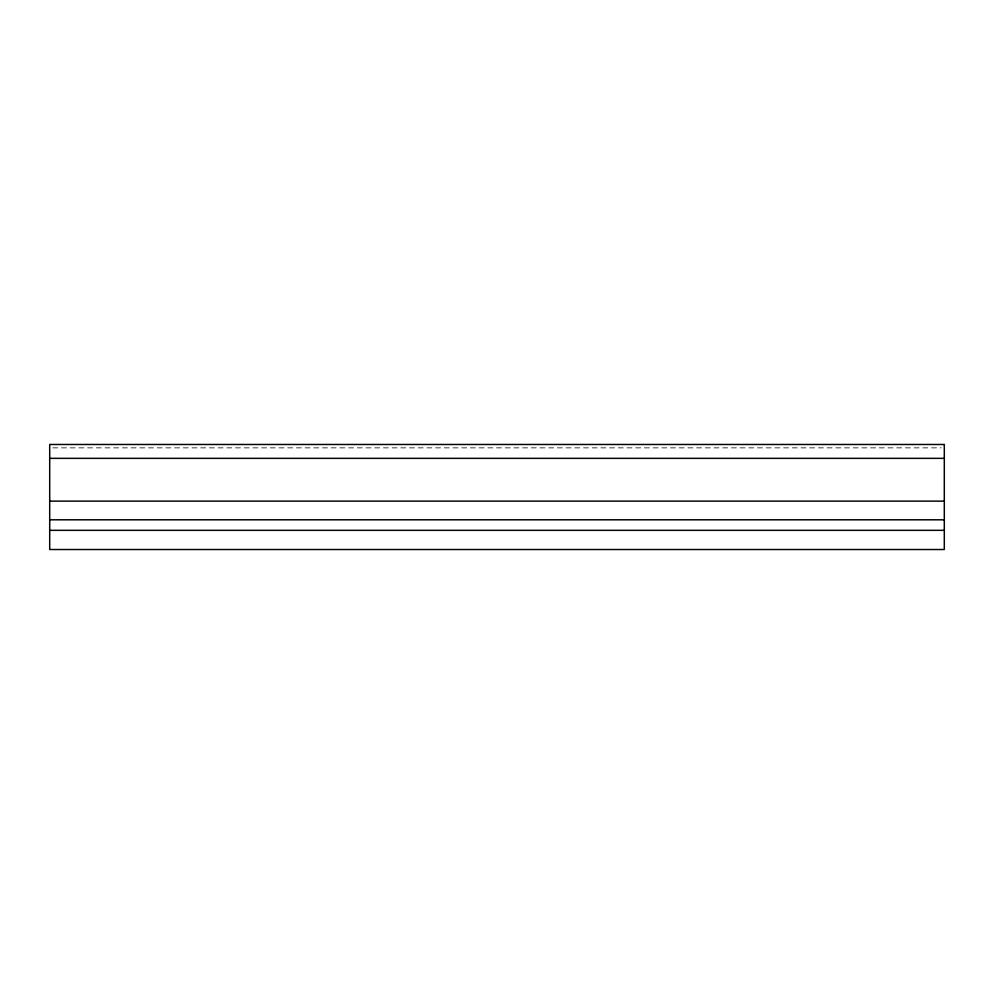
<?xml version="1.0" encoding="UTF-8"?>
<svg xmlns="http://www.w3.org/2000/svg" width="994" height="994" viewBox="0 0 994 994"><rect width="100%" height="100%" fill="white"/><g stroke="black" fill="none" stroke-linecap="round" stroke-linejoin="round"><path stroke-width="0.75" stroke-dasharray="4.97 3.73" d="M52.806 447.859L941.194 447.859"/><path stroke-width="1.49" d="M49.7 458.346L944.3 458.346M49.7 501.138L944.3 501.138M49.7 519.8L944.3 519.8M49.7 530.324L944.3 530.324M944.3 444.48L49.7 444.48L49.7 549.52L944.3 549.52L944.3 444.48"/></g></svg>
